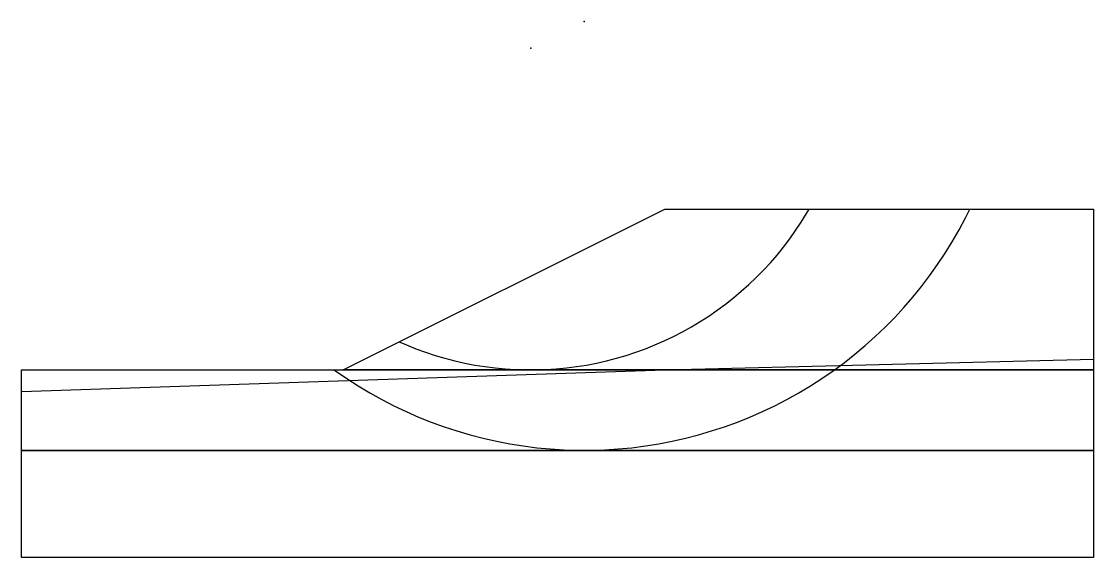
# Model space of a CAD drawing. Header units: metres. Extents: x -60 to 140, y -35 to 65.
import ezdxf

# ---------------------------------------------------------------- set-up
doc = ezdxf.new("R2010")
doc.units = ezdxf.units.M
for name, color, linetype in [('DENSE_SAND', 8, 'Continuous'), ('DLOADS', 3, 'Continuous'), ('EMBANKMENT', 40, 'Continuous'), ('PIEZO', 5, 'Continuous'), ('SEARCH_CIRCLES', 1, 'Continuous'), ('SILTY_CLAY', 30, 'Continuous')]:
    doc.layers.add(name, color=color, linetype=linetype)

msp = doc.modelspace()

# ---------------------------------------------------------------- linework, layer by layer
at = {"layer": 'DENSE_SAND'}
msp.add_lwpolyline([(-60, -15), (140, -15), (140, -35), (-60, -35)], close=True, dxfattribs=at)
at = {"layer": 'DLOADS'}
msp.add_lwpolyline([(85, 30), (115, 30)], dxfattribs=at)
at = {"layer": 'EMBANKMENT'}
msp.add_lwpolyline([(0, 0), (60, 30), (140, 30), (140, 0)], close=True, dxfattribs=at)
at = {"layer": 'PIEZO'}
msp.add_lwpolyline([(-60, -4), (60, 0), (140, 2)], dxfattribs=at)
at = {"layer": 'SEARCH_CIRCLES'}
for points in [[(-1.64, 0), (-1.4, -0.17), (0.69, -1.61), (2.82, -2.98), (5, -4.28), (7.22, -5.52), (9.47, -6.68), (11.77, -7.77), (14.09, -8.79), (16.45, -9.73), (18.83, -10.6), (21.25, -11.39), (23.68, -12.11), (26.14, -12.74), (28.62, -13.3), (31.11, -13.78), (33.61, -14.19), (36.13, -14.51), (38.66, -14.75), (41.19, -14.91), (43.73, -14.99), (46.27, -14.99), (48.81, -14.91), (51.34, -14.75), (53.87, -14.51), (56.39, -14.19), (58.89, -13.78), (61.38, -13.3), (63.86, -12.74), (66.32, -12.11), (68.75, -11.39), (71.17, -10.6), (73.55, -9.73), (75.91, -8.79), (78.23, -7.77), (80.53, -6.68), (82.78, -5.52), (85, -4.28), (87.18, -2.98), (89.31, -1.61), (91.4, -0.17), (93.45, 1.34), (95.44, 2.91), (97.39, 4.54), (99.28, 6.23), (101.12, 7.98), (102.9, 9.79), (104.62, 11.66), (106.28, 13.58), (107.88, 15.55), (109.42, 17.57), (110.89, 19.64), (112.3, 21.75), (113.64, 23.91), (114.91, 26.1), (116.11, 28.34), (116.94, 30)], [(10.48, 5.24), (11.82, 4.66), (13.59, 3.95), (15.38, 3.3), (17.18, 2.71), (19.01, 2.17), (20.85, 1.69), (22.71, 1.27), (24.58, 0.91), (26.46, 0.61), (28.35, 0.37), (30.25, 0.19), (32.15, 0.07), (34.05, 0.01), (35.95, 0.01), (37.85, 0.07), (39.75, 0.19), (41.65, 0.37), (43.54, 0.61), (45.42, 0.91), (47.29, 1.27), (49.15, 1.69), (50.99, 2.17), (52.82, 2.71), (54.62, 3.3), (56.41, 3.95), (58.18, 4.66), (59.92, 5.42), (61.64, 6.24), (63.34, 7.11), (65, 8.04), (66.63, 9.02), (68.24, 10.05), (69.8, 11.13), (71.34, 12.25), (72.83, 13.43), (74.29, 14.66), (75.71, 15.92), (77.09, 17.24), (78.42, 18.6), (79.72, 19.99), (80.96, 21.43), (82.16, 22.91), (83.32, 24.43), (84.42, 25.98), (85.48, 27.56), (86.48, 29.18), (86.96, 30)]]:
    msp.add_lwpolyline(points, dxfattribs=at)
for p in [(45, 65), (35, 60)]:
    msp.add_point(p, dxfattribs=at)
at = {"layer": 'SILTY_CLAY'}
msp.add_lwpolyline([(-60, 0), (140, 0), (140, -15), (-60, -15)], close=True, dxfattribs=at)

doc.saveas('drawing.dxf')
